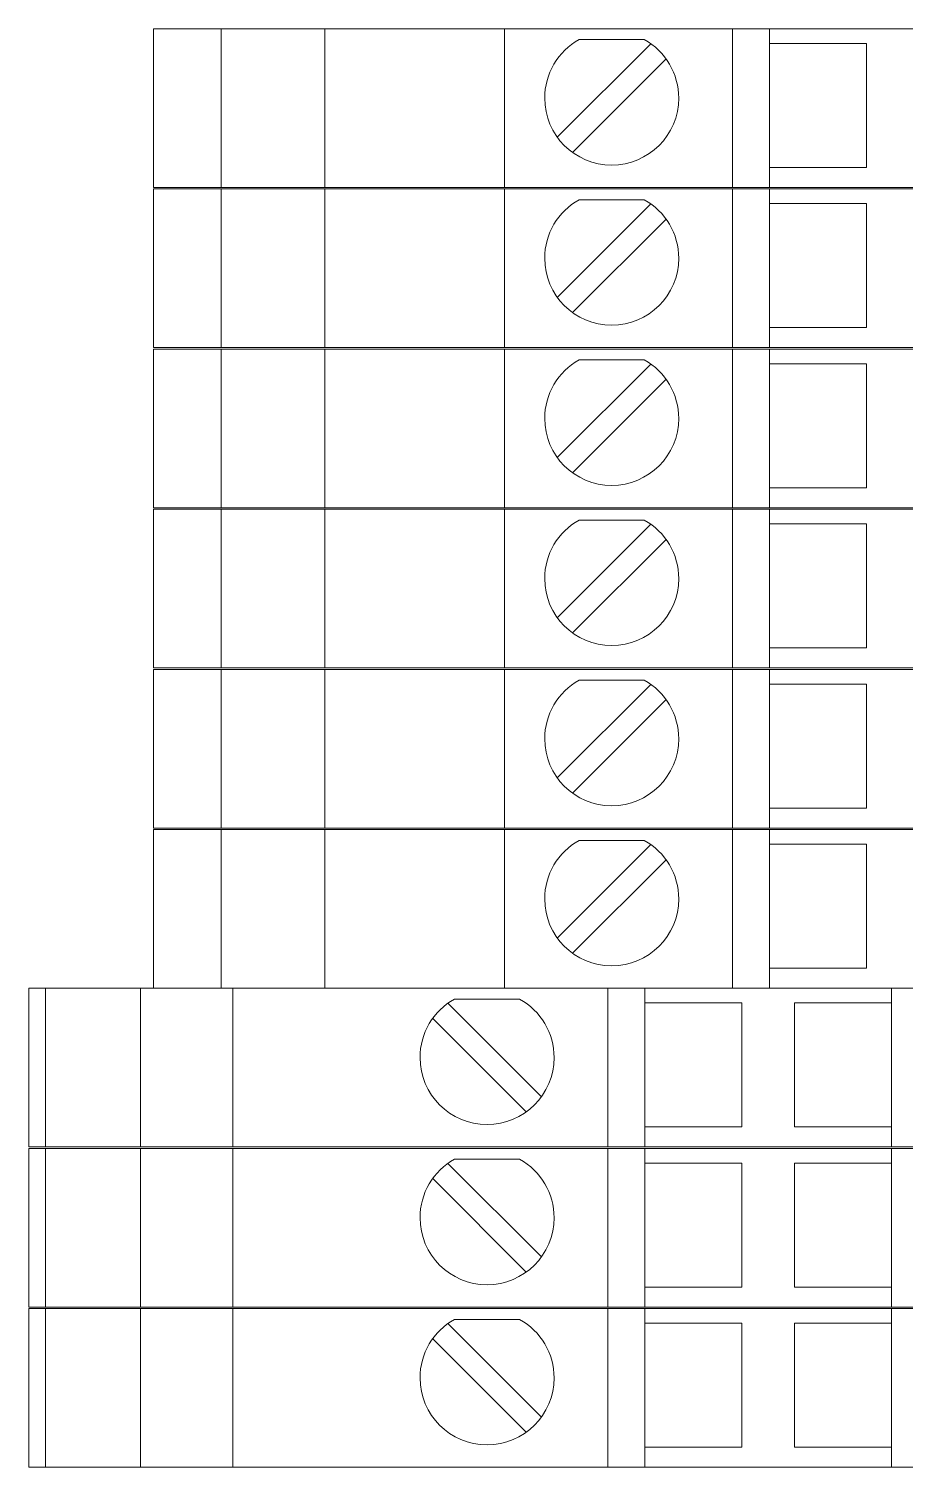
# Model space of a CAD drawing. Header units: millimetres. Extents: x 4962 to 7449, y 754 to 2938.
# Drawn here: x 5318.75 to 5347.19, y 2375.59 to 2422.29 of the extents above; entities that cross this region are included whole.
import ezdxf

# ---------------------------------------------------------------- set-up
doc = ezdxf.new("R2010")
doc.units = ezdxf.units.MM
doc.layers.add('000-PI-Oprema', color=30, linetype='Continuous', lineweight=5)
doc.layers.add('000-PI-ORMAR', color=2, linetype='Continuous')

msp = doc.modelspace()

# ---------------------------------------------------------------- linework, layer by layer
at = {"layer": '000-PI-Oprema', "color": 0, "linetype": 'ByBlock', "lineweight": 0}
for p, q in [((5318.746, 2391.143), (5337.546, 2391.143)), ((5318.746, 2385.993), (5318.746, 2391.143)), ((5319.293, 2391.143), (5319.293, 2385.993)), ((5322.37, 2385.993), (5322.37, 2391.143)), ((5325.37, 2385.993), (5325.37, 2391.143)), ((5337.546, 2391.143), (5338.746, 2391.143)), ((5337.546, 2385.993), (5337.546, 2391.143)), ((5346.746, 2391.143), (5338.746, 2391.143)), ((5338.746, 2391.143), (5338.746, 2391.143)), ((5338.746, 2385.993), (5338.746, 2391.143)), ((5346.746, 2391.143), (5347.946, 2391.143)), ((5346.746, 2391.143), (5346.746, 2391.143)), ((5346.746, 2391.143), (5346.746, 2385.993)), ((5332.351, 2390.659), (5335.387, 2387.623)), ((5332.563, 2390.793), (5332.563, 2390.793)), ((5334.68, 2390.793), (5332.563, 2390.793)), ((5334.68, 2390.793), (5334.68, 2390.793)), ((5338.746, 2390.668), (5338.746, 2390.668)), ((5341.896, 2390.668), (5338.746, 2390.668)), ((5341.896, 2386.643), (5341.896, 2390.668)), ((5341.896, 2390.668), (5341.896, 2390.668)), ((5343.596, 2390.668), (5343.596, 2386.643)), ((5343.596, 2390.668), (5343.596, 2390.668)), ((5346.746, 2390.668), (5343.596, 2390.668)), ((5346.746, 2390.668), (5346.746, 2390.668)), ((5334.892, 2387.128), (5331.856, 2390.164)), ((5337.546, 2390.193), (5337.546, 2387.593)), ((5337.546, 2390.193), (5337.546, 2390.193)), ((5337.546, 2387.593), (5337.546, 2387.593)), ((5338.746, 2386.643), (5338.746, 2386.643)), ((5338.746, 2386.643), (5341.896, 2386.643)), ((5341.896, 2386.643), (5341.896, 2386.643)), ((5343.596, 2386.643), (5346.746, 2386.643)), ((5343.596, 2386.643), (5343.596, 2386.643)), ((5346.746, 2386.643), (5346.746, 2386.643)), ((5318.746, 2385.993), (5319.429, 2385.993)), ((5318.746, 2385.993), (5337.546, 2385.993)), ((5318.746, 2385.943), (5337.546, 2385.943)), ((5318.746, 2380.793), (5318.746, 2385.943)), ((5319.293, 2385.943), (5319.293, 2380.793)), ((5322.37, 2380.793), (5322.37, 2385.943)), ((5325.37, 2380.793), (5325.37, 2385.943)), ((5337.546, 2385.993), (5338.746, 2385.993)), ((5337.546, 2385.943), (5338.746, 2385.943)), ((5337.546, 2380.793), (5337.546, 2385.943)), ((5338.746, 2385.993), (5338.746, 2385.993)), ((5346.746, 2385.993), (5338.746, 2385.993)), ((5346.746, 2385.943), (5338.746, 2385.943)), ((5338.746, 2385.943), (5338.746, 2385.943)), ((5338.746, 2380.793), (5338.746, 2385.943)), ((5346.746, 2385.993), (5346.746, 2385.993)), ((5346.746, 2385.993), (5347.946, 2385.993)), ((5346.746, 2385.943), (5347.946, 2385.943)), ((5346.746, 2385.943), (5346.746, 2385.943)), ((5346.746, 2385.943), (5346.746, 2380.793)), ((5332.351, 2385.459), (5335.387, 2382.423)), ((5332.563, 2385.593), (5332.563, 2385.593)), ((5334.68, 2385.593), (5332.563, 2385.593)), ((5334.68, 2385.593), (5334.68, 2385.593)), ((5338.746, 2385.468), (5338.746, 2385.468)), ((5341.896, 2385.468), (5338.746, 2385.468)), ((5341.896, 2381.443), (5341.896, 2385.468)), ((5341.896, 2385.468), (5341.896, 2385.468)), ((5343.596, 2385.468), (5343.596, 2381.443)), ((5343.596, 2385.468), (5343.596, 2385.468)), ((5346.746, 2385.468), (5343.596, 2385.468)), ((5346.746, 2385.468), (5346.746, 2385.468)), ((5337.546, 2384.993), (5337.546, 2382.393)), ((5337.546, 2384.993), (5337.546, 2384.993)), ((5334.892, 2381.928), (5331.856, 2384.964)), ((5337.546, 2382.393), (5337.546, 2382.393)), ((5338.746, 2381.443), (5338.746, 2381.443)), ((5338.746, 2381.443), (5341.896, 2381.443)), ((5341.896, 2381.443), (5341.896, 2381.443)), ((5343.596, 2381.443), (5346.746, 2381.443)), ((5343.596, 2381.443), (5343.596, 2381.443)), ((5346.746, 2381.443), (5346.746, 2381.443)), ((5318.746, 2380.793), (5319.429, 2380.793)), ((5318.746, 2380.793), (5337.546, 2380.793)), ((5337.546, 2380.793), (5338.746, 2380.793)), ((5338.746, 2380.793), (5338.746, 2380.793)), ((5346.746, 2380.793), (5338.746, 2380.793)), ((5346.746, 2380.793), (5346.746, 2380.793)), ((5346.746, 2380.793), (5347.946, 2380.793)), ((5318.746, 2380.743), (5337.546, 2380.743)), ((5318.746, 2375.593), (5318.746, 2380.743)), ((5319.293, 2380.743), (5319.293, 2375.593)), ((5322.37, 2375.593), (5322.37, 2380.743)), ((5325.37, 2375.593), (5325.37, 2380.743)), ((5332.563, 2380.393), (5332.563, 2380.393)), ((5334.68, 2380.393), (5332.563, 2380.393)), ((5334.68, 2380.393), (5334.68, 2380.393)), ((5337.546, 2380.743), (5338.746, 2380.743)), ((5337.546, 2375.593), (5337.546, 2380.743)), ((5346.746, 2380.743), (5338.746, 2380.743)), ((5338.746, 2380.743), (5338.746, 2380.743)), ((5338.746, 2375.593), (5338.746, 2380.743)), ((5346.746, 2380.743), (5347.946, 2380.743)), ((5346.746, 2380.743), (5346.746, 2380.743)), ((5346.746, 2380.743), (5346.746, 2375.593)), ((5332.351, 2380.259), (5335.387, 2377.223)), ((5338.746, 2380.268), (5338.746, 2380.268)), ((5341.896, 2380.268), (5338.746, 2380.268)), ((5341.896, 2376.243), (5341.896, 2380.268)), ((5341.896, 2380.268), (5341.896, 2380.268)), ((5343.596, 2380.268), (5343.596, 2376.243)), ((5343.596, 2380.268), (5343.596, 2380.268)), ((5346.746, 2380.268), (5343.596, 2380.268)), ((5346.746, 2380.268), (5346.746, 2380.268)), ((5334.892, 2376.728), (5331.856, 2379.764)), ((5337.546, 2379.793), (5337.546, 2377.193)), ((5337.546, 2379.793), (5337.546, 2379.793)), ((5337.546, 2377.193), (5337.546, 2377.193)), ((5338.746, 2376.243), (5338.746, 2376.243)), ((5338.746, 2376.243), (5341.896, 2376.243)), ((5341.896, 2376.243), (5341.896, 2376.243)), ((5343.596, 2376.243), (5346.746, 2376.243)), ((5343.596, 2376.243), (5343.596, 2376.243)), ((5346.746, 2376.243), (5346.746, 2376.243)), ((5318.746, 2375.593), (5319.429, 2375.593)), ((5318.746, 2375.593), (5337.546, 2375.593)), ((5337.546, 2375.593), (5338.746, 2375.593)), ((5338.746, 2375.593), (5338.746, 2375.593)), ((5346.746, 2375.593), (5338.746, 2375.593)), ((5346.746, 2375.593), (5346.746, 2375.593)), ((5346.746, 2375.593), (5347.946, 2375.593))]:
    msp.add_line(p, q, dxfattribs=at)
for centre, start, end in [((5333.621, 2388.893), 119.1246, 180), ((5333.621, 2388.893), 0, 60.8754), ((5333.621, 2388.893), 180, 0), ((5333.621, 2383.693), 119.1246, 180), ((5333.621, 2383.693), 0, 60.8754), ((5333.621, 2383.693), 180, 0), ((5333.621, 2378.493), 119.1246, 180), ((5333.621, 2378.493), 0, 60.8754), ((5333.621, 2378.493), 180, 0)]:
    msp.add_arc(centre, 2.175, start, end, dxfattribs=at)
at = {"layer": '000-PI-ORMAR', "color": 0, "linetype": 'ByBlock', "lineweight": 0}
for p, q in [((5322.792, 2422.293), (5322.792, 2422.293)), ((5324.992, 2422.293), (5322.792, 2422.293)), ((5322.792, 2422.293), (5322.792, 2417.143)), ((5324.992, 2422.293), (5324.992, 2422.293)), ((5324.992, 2422.293), (5326.584, 2422.293)), ((5324.992, 2422.293), (5324.992, 2417.143)), ((5326.584, 2422.293), (5328.726, 2422.293)), ((5327.042, 2422.293), (5327.042, 2422.293)), ((5328.353, 2422.293), (5328.353, 2417.143)), ((5329.11, 2422.293), (5328.726, 2422.293)), ((5331.618, 2422.293), (5329.11, 2422.293)), ((5329.292, 2422.293), (5329.292, 2422.293)), ((5330.792, 2422.293), (5330.792, 2422.293)), ((5331.618, 2422.293), (5334.192, 2422.293)), ((5331.942, 2422.293), (5331.942, 2422.293)), ((5334.192, 2422.293), (5341.592, 2422.293)), ((5334.192, 2422.293), (5334.192, 2417.143)), ((5336.608, 2421.943), (5336.608, 2421.943)), ((5338.726, 2421.943), (5336.608, 2421.943)), ((5336.992, 2422.293), (5336.992, 2422.293)), ((5338.726, 2421.943), (5338.726, 2421.943)), ((5341.592, 2422.293), (5342.792, 2422.293)), ((5341.592, 2422.293), (5341.592, 2417.143)), ((5342.792, 2422.293), (5342.792, 2422.293)), ((5342.792, 2422.293), (5350.792, 2422.293)), ((5342.792, 2422.293), (5342.792, 2417.143)), ((5338.937, 2421.809), (5335.902, 2418.773)), ((5338.937, 2421.809), (5338.937, 2421.809)), ((5342.792, 2421.818), (5345.942, 2421.818)), ((5342.792, 2421.818), (5342.792, 2421.818)), ((5345.942, 2421.818), (5345.942, 2417.793)), ((5345.942, 2421.818), (5345.942, 2421.818)), ((5336.397, 2418.278), (5339.432, 2421.314)), ((5339.432, 2421.314), (5339.432, 2421.314)), ((5341.592, 2421.343), (5341.592, 2418.743)), ((5341.592, 2421.343), (5341.592, 2421.343)), ((5335.902, 2418.773), (5335.902, 2418.773)), ((5341.592, 2418.743), (5341.592, 2418.743)), ((5336.397, 2418.278), (5336.397, 2418.278)), ((5345.942, 2417.793), (5342.792, 2417.793)), ((5342.792, 2417.793), (5342.792, 2417.793)), ((5345.942, 2417.793), (5345.942, 2417.793)), ((5324.992, 2417.143), (5322.792, 2417.143)), ((5322.792, 2417.143), (5322.792, 2417.143)), ((5322.792, 2417.093), (5322.792, 2417.093)), ((5324.992, 2417.093), (5322.792, 2417.093)), ((5322.792, 2417.093), (5322.792, 2411.943)), ((5324.992, 2417.143), (5326.584, 2417.143)), ((5324.992, 2417.143), (5324.992, 2417.143)), ((5324.992, 2417.093), (5324.992, 2417.093)), ((5324.992, 2417.093), (5326.584, 2417.093)), ((5324.992, 2417.093), (5324.992, 2411.943)), ((5326.584, 2417.143), (5328.726, 2417.143)), ((5326.584, 2417.093), (5328.726, 2417.093)), ((5327.042, 2417.143), (5327.042, 2417.143)), ((5327.042, 2417.093), (5327.042, 2417.093)), ((5328.353, 2417.093), (5328.353, 2411.943)), ((5328.726, 2417.143), (5329.11, 2417.143)), ((5329.11, 2417.093), (5328.726, 2417.093)), ((5329.11, 2417.143), (5331.618, 2417.143)), ((5331.618, 2417.093), (5329.11, 2417.093)), ((5329.292, 2417.143), (5329.292, 2417.143)), ((5329.292, 2417.093), (5329.292, 2417.093)), ((5330.792, 2417.093), (5330.792, 2417.093)), ((5331.618, 2417.143), (5334.192, 2417.143)), ((5331.618, 2417.093), (5334.192, 2417.093)), ((5331.942, 2417.143), (5331.942, 2417.143)), ((5331.942, 2417.093), (5331.942, 2417.093)), ((5334.192, 2417.143), (5341.592, 2417.143)), ((5334.192, 2417.093), (5341.592, 2417.093)), ((5334.192, 2417.093), (5334.192, 2411.943)), ((5336.608, 2416.743), (5336.608, 2416.743)), ((5338.726, 2416.743), (5336.608, 2416.743)), ((5336.992, 2417.143), (5336.992, 2417.143)), ((5336.992, 2417.093), (5336.992, 2417.093)), ((5338.726, 2416.743), (5338.726, 2416.743)), ((5341.592, 2417.143), (5342.792, 2417.143)), ((5341.592, 2417.093), (5342.792, 2417.093)), ((5341.592, 2417.093), (5341.592, 2411.943)), ((5342.792, 2417.143), (5350.792, 2417.143)), ((5342.792, 2417.143), (5342.792, 2417.143)), ((5342.792, 2417.093), (5342.792, 2417.093)), ((5342.792, 2417.093), (5350.792, 2417.093)), ((5342.792, 2417.093), (5342.792, 2411.943)), ((5338.937, 2416.609), (5335.902, 2413.573)), ((5338.937, 2416.609), (5338.937, 2416.609)), ((5342.792, 2416.618), (5345.942, 2416.618)), ((5342.792, 2416.618), (5342.792, 2416.618)), ((5345.942, 2416.618), (5345.942, 2412.593)), ((5345.942, 2416.618), (5345.942, 2416.618)), ((5336.397, 2413.078), (5339.432, 2416.114)), ((5339.432, 2416.114), (5339.432, 2416.114)), ((5341.592, 2416.143), (5341.592, 2413.543)), ((5341.592, 2416.143), (5341.592, 2416.143)), ((5335.902, 2413.573), (5335.902, 2413.573)), ((5341.592, 2413.543), (5341.592, 2413.543)), ((5336.397, 2413.078), (5336.397, 2413.078)), ((5345.942, 2412.593), (5342.792, 2412.593)), ((5342.792, 2412.593), (5342.792, 2412.593)), ((5345.942, 2412.593), (5345.942, 2412.593)), ((5324.992, 2411.943), (5322.792, 2411.943)), ((5322.792, 2411.943), (5322.792, 2411.943)), ((5322.792, 2411.893), (5322.792, 2411.893)), ((5324.992, 2411.893), (5322.792, 2411.893)), ((5322.792, 2411.893), (5322.792, 2406.743)), ((5324.992, 2411.943), (5326.584, 2411.943)), ((5324.992, 2411.943), (5324.992, 2411.943)), ((5324.992, 2411.893), (5324.992, 2411.893)), ((5324.992, 2411.893), (5326.584, 2411.893)), ((5324.992, 2411.893), (5324.992, 2406.743)), ((5326.584, 2411.943), (5328.726, 2411.943)), ((5326.584, 2411.893), (5328.726, 2411.893)), ((5327.042, 2411.943), (5327.042, 2411.943)), ((5327.042, 2411.893), (5327.042, 2411.893)), ((5328.353, 2411.893), (5328.353, 2406.743)), ((5328.726, 2411.943), (5329.11, 2411.943)), ((5329.11, 2411.893), (5328.726, 2411.893)), ((5329.11, 2411.943), (5331.618, 2411.943)), ((5331.618, 2411.893), (5329.11, 2411.893)), ((5329.292, 2411.943), (5329.292, 2411.943)), ((5329.292, 2411.893), (5329.292, 2411.893)), ((5330.792, 2411.893), (5330.792, 2411.893)), ((5331.618, 2411.943), (5334.192, 2411.943)), ((5331.618, 2411.893), (5334.192, 2411.893)), ((5331.942, 2411.943), (5331.942, 2411.943)), ((5331.942, 2411.893), (5331.942, 2411.893)), ((5334.192, 2411.943), (5341.592, 2411.943)), ((5334.192, 2411.893), (5341.592, 2411.893)), ((5334.192, 2411.893), (5334.192, 2406.743)), ((5336.992, 2411.943), (5336.992, 2411.943)), ((5336.992, 2411.893), (5336.992, 2411.893)), ((5341.592, 2411.943), (5342.792, 2411.943)), ((5341.592, 2411.893), (5342.792, 2411.893)), ((5341.592, 2411.893), (5341.592, 2406.743)), ((5342.792, 2411.943), (5350.792, 2411.943)), ((5342.792, 2411.943), (5342.792, 2411.943)), ((5342.792, 2411.893), (5342.792, 2411.893)), ((5342.792, 2411.893), (5350.792, 2411.893)), ((5342.792, 2411.893), (5342.792, 2406.743)), ((5338.937, 2411.409), (5335.902, 2408.373)), ((5336.608, 2411.543), (5336.608, 2411.543)), ((5338.726, 2411.543), (5336.608, 2411.543)), ((5338.726, 2411.543), (5338.726, 2411.543)), ((5338.937, 2411.409), (5338.937, 2411.409)), ((5342.792, 2411.418), (5345.942, 2411.418)), ((5342.792, 2411.418), (5342.792, 2411.418)), ((5345.942, 2411.418), (5345.942, 2407.393)), ((5345.942, 2411.418), (5345.942, 2411.418)), ((5336.397, 2407.878), (5339.432, 2410.914)), ((5339.432, 2410.914), (5339.432, 2410.914)), ((5341.592, 2410.943), (5341.592, 2408.343)), ((5341.592, 2410.943), (5341.592, 2410.943)), ((5335.902, 2408.373), (5335.902, 2408.373)), ((5341.592, 2408.343), (5341.592, 2408.343)), ((5336.397, 2407.878), (5336.397, 2407.878)), ((5345.942, 2407.393), (5342.792, 2407.393)), ((5342.792, 2407.393), (5342.792, 2407.393)), ((5345.942, 2407.393), (5345.942, 2407.393)), ((5324.992, 2406.743), (5322.792, 2406.743)), ((5322.792, 2406.743), (5322.792, 2406.743)), ((5322.792, 2406.693), (5322.792, 2406.693)), ((5324.992, 2406.693), (5322.792, 2406.693)), ((5322.792, 2406.693), (5322.792, 2401.543)), ((5324.992, 2406.743), (5326.584, 2406.743)), ((5324.992, 2406.743), (5324.992, 2406.743)), ((5324.992, 2406.693), (5324.992, 2406.693)), ((5324.992, 2406.693), (5326.584, 2406.693)), ((5324.992, 2406.693), (5324.992, 2401.543)), ((5326.584, 2406.743), (5328.726, 2406.743)), ((5326.584, 2406.693), (5328.726, 2406.693)), ((5327.042, 2406.743), (5327.042, 2406.743)), ((5327.042, 2406.693), (5327.042, 2406.693)), ((5328.353, 2406.693), (5328.353, 2401.543)), ((5328.726, 2406.743), (5329.11, 2406.743)), ((5329.11, 2406.693), (5328.726, 2406.693)), ((5329.11, 2406.743), (5331.618, 2406.743)), ((5331.618, 2406.693), (5329.11, 2406.693)), ((5329.292, 2406.743), (5329.292, 2406.743)), ((5329.292, 2406.693), (5329.292, 2406.693)), ((5330.792, 2406.693), (5330.792, 2406.693)), ((5331.618, 2406.743), (5334.192, 2406.743)), ((5331.618, 2406.693), (5334.192, 2406.693)), ((5331.942, 2406.743), (5331.942, 2406.743)), ((5331.942, 2406.693), (5331.942, 2406.693)), ((5334.192, 2406.743), (5341.592, 2406.743)), ((5334.192, 2406.693), (5341.592, 2406.693)), ((5334.192, 2406.693), (5334.192, 2401.543)), ((5336.992, 2406.743), (5336.992, 2406.743)), ((5336.992, 2406.693), (5336.992, 2406.693)), ((5341.592, 2406.743), (5342.792, 2406.743)), ((5341.592, 2406.693), (5342.792, 2406.693)), ((5341.592, 2406.693), (5341.592, 2401.543)), ((5342.792, 2406.743), (5350.792, 2406.743)), ((5342.792, 2406.743), (5342.792, 2406.743)), ((5342.792, 2406.693), (5342.792, 2406.693)), ((5342.792, 2406.693), (5350.792, 2406.693)), ((5342.792, 2406.693), (5342.792, 2401.543)), ((5338.937, 2406.209), (5335.902, 2403.173)), ((5336.608, 2406.343), (5336.608, 2406.343)), ((5338.726, 2406.343), (5336.608, 2406.343)), ((5338.726, 2406.343), (5338.726, 2406.343)), ((5338.937, 2406.209), (5338.937, 2406.209)), ((5342.792, 2406.218), (5345.942, 2406.218)), ((5342.792, 2406.218), (5342.792, 2406.218)), ((5345.942, 2406.218), (5345.942, 2402.193)), ((5345.942, 2406.218), (5345.942, 2406.218)), ((5336.397, 2402.678), (5339.432, 2405.714)), ((5339.432, 2405.714), (5339.432, 2405.714)), ((5341.592, 2405.743), (5341.592, 2403.143)), ((5341.592, 2405.743), (5341.592, 2405.743)), ((5335.902, 2403.173), (5335.902, 2403.173)), ((5341.592, 2403.143), (5341.592, 2403.143)), ((5336.397, 2402.678), (5336.397, 2402.678)), ((5345.942, 2402.193), (5342.792, 2402.193)), ((5342.792, 2402.193), (5342.792, 2402.193)), ((5345.942, 2402.193), (5345.942, 2402.193)), ((5324.992, 2401.543), (5322.792, 2401.543)), ((5322.792, 2401.543), (5322.792, 2401.543)), ((5322.792, 2401.493), (5322.792, 2401.493)), ((5324.992, 2401.493), (5322.792, 2401.493)), ((5322.792, 2401.493), (5322.792, 2396.343)), ((5324.992, 2401.543), (5326.584, 2401.543)), ((5324.992, 2401.543), (5324.992, 2401.543)), ((5324.992, 2401.493), (5324.992, 2401.493)), ((5324.992, 2401.493), (5326.584, 2401.493)), ((5324.992, 2401.493), (5324.992, 2396.343)), ((5326.584, 2401.543), (5328.726, 2401.543)), ((5326.584, 2401.493), (5328.726, 2401.493)), ((5327.042, 2401.543), (5327.042, 2401.543)), ((5327.042, 2401.493), (5327.042, 2401.493)), ((5328.353, 2401.493), (5328.353, 2396.343)), ((5328.726, 2401.543), (5329.11, 2401.543)), ((5329.11, 2401.493), (5328.726, 2401.493)), ((5329.11, 2401.543), (5331.618, 2401.543)), ((5331.618, 2401.493), (5329.11, 2401.493)), ((5329.292, 2401.543), (5329.292, 2401.543)), ((5329.292, 2401.493), (5329.292, 2401.493)), ((5330.792, 2401.493), (5330.792, 2401.493)), ((5331.618, 2401.543), (5334.192, 2401.543)), ((5331.618, 2401.493), (5334.192, 2401.493)), ((5331.942, 2401.543), (5331.942, 2401.543)), ((5331.942, 2401.493), (5331.942, 2401.493)), ((5334.192, 2401.543), (5341.592, 2401.543)), ((5334.192, 2401.493), (5341.592, 2401.493)), ((5334.192, 2401.493), (5334.192, 2396.343)), ((5336.992, 2401.543), (5336.992, 2401.543)), ((5336.992, 2401.493), (5336.992, 2401.493)), ((5341.592, 2401.543), (5342.792, 2401.543)), ((5341.592, 2401.493), (5342.792, 2401.493)), ((5341.592, 2401.493), (5341.592, 2396.343)), ((5342.792, 2401.543), (5350.792, 2401.543)), ((5342.792, 2401.543), (5342.792, 2401.543)), ((5342.792, 2401.493), (5342.792, 2401.493)), ((5342.792, 2401.493), (5350.792, 2401.493)), ((5342.792, 2401.493), (5342.792, 2396.343)), ((5338.937, 2401.009), (5335.902, 2397.973)), ((5336.608, 2401.143), (5336.608, 2401.143)), ((5338.726, 2401.143), (5336.608, 2401.143)), ((5338.726, 2401.143), (5338.726, 2401.143)), ((5338.937, 2401.009), (5338.937, 2401.009)), ((5342.792, 2401.018), (5345.942, 2401.018)), ((5342.792, 2401.018), (5342.792, 2401.018)), ((5345.942, 2401.018), (5345.942, 2396.993)), ((5345.942, 2401.018), (5345.942, 2401.018)), ((5336.397, 2397.478), (5339.432, 2400.514)), ((5339.432, 2400.514), (5339.432, 2400.514)), ((5341.592, 2400.543), (5341.592, 2397.943)), ((5341.592, 2400.543), (5341.592, 2400.543)), ((5335.902, 2397.973), (5335.902, 2397.973)), ((5341.592, 2397.943), (5341.592, 2397.943)), ((5336.397, 2397.478), (5336.397, 2397.478)), ((5345.942, 2396.993), (5342.792, 2396.993)), ((5342.792, 2396.993), (5342.792, 2396.993)), ((5345.942, 2396.993), (5345.942, 2396.993)), ((5324.992, 2396.343), (5322.792, 2396.343)), ((5322.792, 2396.343), (5322.792, 2396.343)), ((5322.792, 2396.293), (5322.792, 2396.293)), ((5324.992, 2396.293), (5322.792, 2396.293)), ((5322.792, 2396.293), (5322.792, 2391.143)), ((5324.992, 2396.343), (5326.584, 2396.343)), ((5324.992, 2396.343), (5324.992, 2396.343)), ((5324.992, 2396.293), (5324.992, 2396.293)), ((5324.992, 2396.293), (5326.584, 2396.293)), ((5324.992, 2396.293), (5324.992, 2391.143)), ((5326.584, 2396.343), (5328.726, 2396.343)), ((5326.584, 2396.293), (5328.726, 2396.293)), ((5327.042, 2396.343), (5327.042, 2396.343)), ((5327.042, 2396.293), (5327.042, 2396.293)), ((5328.353, 2396.293), (5328.353, 2391.143)), ((5328.726, 2396.343), (5329.11, 2396.343)), ((5329.11, 2396.293), (5328.726, 2396.293)), ((5329.11, 2396.343), (5331.618, 2396.343)), ((5331.618, 2396.293), (5329.11, 2396.293)), ((5329.292, 2396.343), (5329.292, 2396.343)), ((5329.292, 2396.293), (5329.292, 2396.293)), ((5330.792, 2396.293), (5330.792, 2396.293)), ((5331.618, 2396.343), (5334.192, 2396.343)), ((5331.618, 2396.293), (5334.192, 2396.293)), ((5331.942, 2396.343), (5331.942, 2396.343)), ((5331.942, 2396.293), (5331.942, 2396.293)), ((5334.192, 2396.343), (5341.592, 2396.343)), ((5334.192, 2396.293), (5341.592, 2396.293)), ((5334.192, 2396.293), (5334.192, 2391.143)), ((5336.992, 2396.343), (5336.992, 2396.343)), ((5336.992, 2396.293), (5336.992, 2396.293)), ((5341.592, 2396.343), (5342.792, 2396.343)), ((5341.592, 2396.293), (5342.792, 2396.293)), ((5341.592, 2396.293), (5341.592, 2391.143)), ((5342.792, 2396.343), (5350.792, 2396.343)), ((5342.792, 2396.343), (5342.792, 2396.343)), ((5342.792, 2396.293), (5342.792, 2396.293)), ((5342.792, 2396.293), (5350.792, 2396.293)), ((5342.792, 2396.293), (5342.792, 2391.143)), ((5338.937, 2395.809), (5335.902, 2392.773)), ((5336.608, 2395.943), (5336.608, 2395.943)), ((5338.726, 2395.943), (5336.608, 2395.943)), ((5338.726, 2395.943), (5338.726, 2395.943)), ((5338.937, 2395.809), (5338.937, 2395.809)), ((5342.792, 2395.818), (5345.942, 2395.818)), ((5342.792, 2395.818), (5342.792, 2395.818)), ((5345.942, 2395.818), (5345.942, 2391.793)), ((5345.942, 2395.818), (5345.942, 2395.818)), ((5336.397, 2392.278), (5339.432, 2395.314)), ((5339.432, 2395.314), (5339.432, 2395.314)), ((5341.592, 2395.343), (5341.592, 2392.743)), ((5341.592, 2395.343), (5341.592, 2395.343)), ((5335.902, 2392.773), (5335.902, 2392.773)), ((5341.592, 2392.743), (5341.592, 2392.743)), ((5336.397, 2392.278), (5336.397, 2392.278)), ((5345.942, 2391.793), (5342.792, 2391.793)), ((5342.792, 2391.793), (5342.792, 2391.793)), ((5345.942, 2391.793), (5345.942, 2391.793)), ((5324.992, 2391.143), (5322.792, 2391.143)), ((5322.792, 2391.143), (5322.792, 2391.143)), ((5324.992, 2391.143), (5326.584, 2391.143)), ((5324.992, 2391.143), (5324.992, 2391.143)), ((5326.584, 2391.143), (5328.726, 2391.143)), ((5327.042, 2391.143), (5327.042, 2391.143)), ((5328.726, 2391.143), (5329.11, 2391.143)), ((5329.11, 2391.143), (5331.618, 2391.143)), ((5329.292, 2391.143), (5329.292, 2391.143)), ((5331.618, 2391.143), (5334.192, 2391.143)), ((5331.942, 2391.143), (5331.942, 2391.143)), ((5334.192, 2391.143), (5341.592, 2391.143)), ((5336.992, 2391.143), (5336.992, 2391.143)), ((5341.592, 2391.143), (5342.792, 2391.143)), ((5342.792, 2391.143), (5350.792, 2391.143)), ((5342.792, 2391.143), (5342.792, 2391.143))]:
    msp.add_line(p, q, dxfattribs=at)
for centre, start, end in [((5337.667, 2420.043), 119.1246, 180), ((5337.667, 2420.043), 0, 60.8754), ((5337.667, 2420.043), 180, 0), ((5337.667, 2414.843), 119.1246, 180), ((5337.667, 2414.843), 0, 60.8754), ((5337.667, 2414.843), 180, 0), ((5337.667, 2409.643), 119.1246, 180), ((5337.667, 2409.643), 0, 60.8754), ((5337.667, 2409.643), 180, 0), ((5337.667, 2404.443), 119.1246, 180), ((5337.667, 2404.443), 0, 60.8754), ((5337.667, 2404.443), 180, 0), ((5337.667, 2399.243), 119.1246, 180), ((5337.667, 2399.243), 0, 60.8754), ((5337.667, 2399.243), 180, 0), ((5337.667, 2394.043), 119.1246, 180), ((5337.667, 2394.043), 0, 60.8754), ((5337.667, 2394.043), 180, 0)]:
    msp.add_arc(centre, 2.175, start, end, dxfattribs=at)

doc.saveas('drawing.dxf')
